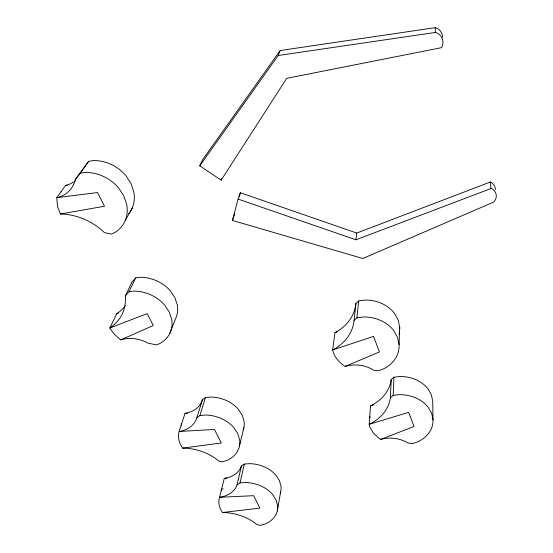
<?xml version="1.0" encoding="UTF-8"?>
<svg xmlns="http://www.w3.org/2000/svg" width="553" height="553" viewBox="0 0 553 553"><rect width="100%" height="100%" fill="white"/><g stroke="black" fill="none" stroke-linecap="round" stroke-linejoin="round"><path stroke-width="0.83" d="M399.093 344.616L399.701 327.217L398.181 320.069L394.483 313.413A32.945 27.429 5.1 0 0 364.634 300.085L358.662 300.929L355.876 303.528L353.975 321.466A49.169 41.122 10.5 0 1 332.636 349.952C334.157 356.858 339.252 362.747 345.148 366.418A28.991 23.171 6 0 1 373.724 370.22L378.459 370.738L383.685 368.837A33.837 27.85 5.3 0 0 399.093 344.616L397.531 337.358L393.729 330.59A33.837 27.85 5.3 0 0 363.051 316.98L356.92 317.83L354.058 320.464M380.81 439.359L414.024 426.508L408.695 412.351L369.19 424.296A46.95 37.404 6.9 0 0 390.287 398.637L390.39 397.725L393.19 395.367L393.923 377.236L399.674 376.517A31.576 24.989 3 0 1 428.015 388.877L431.423 394.96L432.736 401.464L433.013 420.01A32.399 25.314 3.2 0 1 417.722 441.875L412.662 443.561L408.142 443.05A27.788 21.118 4.1 0 0 380.81 439.359L379.005 438.342L373.572 433.282L369.929 427.31L369.19 424.296L370.51 405.847A45.747 36.906 6.8 0 0 391.095 380.471L391.199 379.572L393.923 377.236M390.39 397.725L391.199 379.572M355.876 303.528L355.793 304.516A47.848 40.473 10.6 0 1 334.98 332.602L332.636 349.952L373.531 336.411L379.441 351.964L345.148 366.418M356.92 317.83L358.662 300.929M356.72 233.048L240.368 192.748L238.087 199.087L355.911 239.808L356.72 233.048L490.476 181.965A10.072 8.945 -12 0 1 495.357 189.638M277.281 511.027L280.654 491.838M61.141 191.856L61.217 191.483M240.023 482.914L245.09 482.472A29.786 21.664 11.4 0 1 272.339 494.154L275.94 499.594L277.62 505.352A29.786 21.664 11.4 0 1 265.26 523.947L260.574 525.35L256.951 524.597L256.246 523.995A41.468 29.205 11.9 0 0 222.548 512.513C219.292 508.338 217.841 502.359 219.562 497.292A26.744 19.694 13.6 0 0 237.016 484.912L240.023 482.914L244.329 464.091L249.279 463.642A29.088 21.47 11.5 0 1 275.864 475.138L279.376 480.516L281 486.211A29.088 21.47 11.5 0 1 280.198 493.373M237.016 484.912L241.391 466.075L244.329 464.091M239.449 446.008L243.887 427.587M241.391 466.075A26.109 19.507 13.7 0 1 224.29 478.373L219.562 497.292L253.654 495.695L259.882 508.089L222.548 512.513M355.911 239.808L491.368 188.379A10.203 9.028 -11.6 0 1 494.852 200.698L493.635 202.115L362.809 258.5L232.454 220.44L238.087 199.087M239.297 196.82L240.368 192.748M199.903 415.559L205.149 415.026A31.148 23.551 14.4 0 1 233.815 427.573L237.721 433.504L239.636 439.794A31.148 23.551 14.4 0 1 227.359 460.255L222.534 461.824L218.753 461.036L218 460.379A43.314 31.659 14.6 0 0 182.677 448.13C179.151 443.534 177.478 437.105 179.103 431.492A28.037 21.401 17.2 0 0 196.84 417.771L199.903 415.559L205.391 397.579L210.513 397.047A30.387 23.295 14.6 0 1 238.44 409.379L242.235 415.227L244.087 421.441A30.387 23.295 14.6 0 1 243.285 429.785M196.84 417.771L202.398 399.778L205.391 397.579M202.398 399.778A27.346 21.152 17.4 0 1 185.02 413.368L179.103 431.492L214.453 429.432L221.297 442.953L182.677 448.13M181.149 425.139L181.674 423.612M232.454 220.44L234.776 213.928M278.187 55.507L435.384 32.44L437.354 33.139A11.074 10.638 -31.9 0 1 441.543 47.669L286.731 78.326L221.159 180.167L199.771 165.817L278.187 55.507L280.129 50.537L435.197 27.65L437.14 28.341A10.929 10.514 -33.8 0 1 442.663 37.328M169.868 333.252L175.515 318.811A33.118 26.703 22.4 0 0 177.292 304.945L174.9 297.728L170.448 290.989A33.118 26.703 22.4 0 0 139.743 277.309L135.665 277.889L132.056 282.002L125.289 295.869A52.715 41.551 26.5 0 1 109.777 327.991L114.084 334.053L120.775 339.853A29.509 22.936 20.5 0 1 148.017 343.143L156.375 344.892L159.976 343.482A33.885 27.042 22.1 0 0 171.637 319.205L169.163 311.885L164.58 305.042A33.885 27.042 22.1 0 0 133.135 291.12L128.96 291.701L125.289 295.869M221.076 490.463L221.615 489.073L223.301 488.99M221.159 180.167L221.788 178.626M199.771 165.817L202.571 159.796L280.129 50.537M128.96 291.701L135.665 277.889M125.358 305.774A51.512 41.012 26.9 0 1 116.745 313.724L109.777 327.991L147.216 313.634L153.299 325.523L120.775 339.853M125.234 220.516L132.326 207.783M75.284 179.545L80.282 173.213L84.713 172.481A36.899 30.463 31.1 0 1 118.695 188.096L123.789 195.914L126.665 204.32A36.899 30.463 31.1 0 1 115.031 232.419L111.243 234.092L104.441 232.613A53.973 43.058 28.5 0 0 60.415 214.004L57.526 206.456L56.765 197.691A34.231 27.899 35.4 0 0 75.284 179.545L88.653 161.331L92.973 160.605A36.014 29.986 31.7 0 1 126.084 175.909L131.026 183.596L133.798 191.85A36.014 29.986 31.7 0 1 128.801 213.734M80.282 173.213L88.653 161.331M75.395 180.817A33.387 27.443 36.1 0 1 65.558 185.421L56.765 197.691L97.591 192.541L104.503 206.241L60.415 214.004M116.745 313.724L118.335 313.102M334.98 332.602L337.42 331.779M370.51 405.847L373.787 404.831M65.558 185.421L67.252 185.207M393.19 395.367L399.086 394.648A32.399 25.314 3.2 0 1 428.167 407.236L431.672 413.409L433.013 420.01M185.02 413.368L187.543 413.215M224.29 478.373L226.854 478.241M369.763 416.278L370.13 417.771M490.152 181.854L491.036 188.269M435.197 27.65L435.384 32.44M399.563 331.212A32.945 27.429 5.1 0 1 398.955 334.351M399.701 327.217A32.945 27.429 5.1 0 1 399.729 328.814"/></g></svg>
